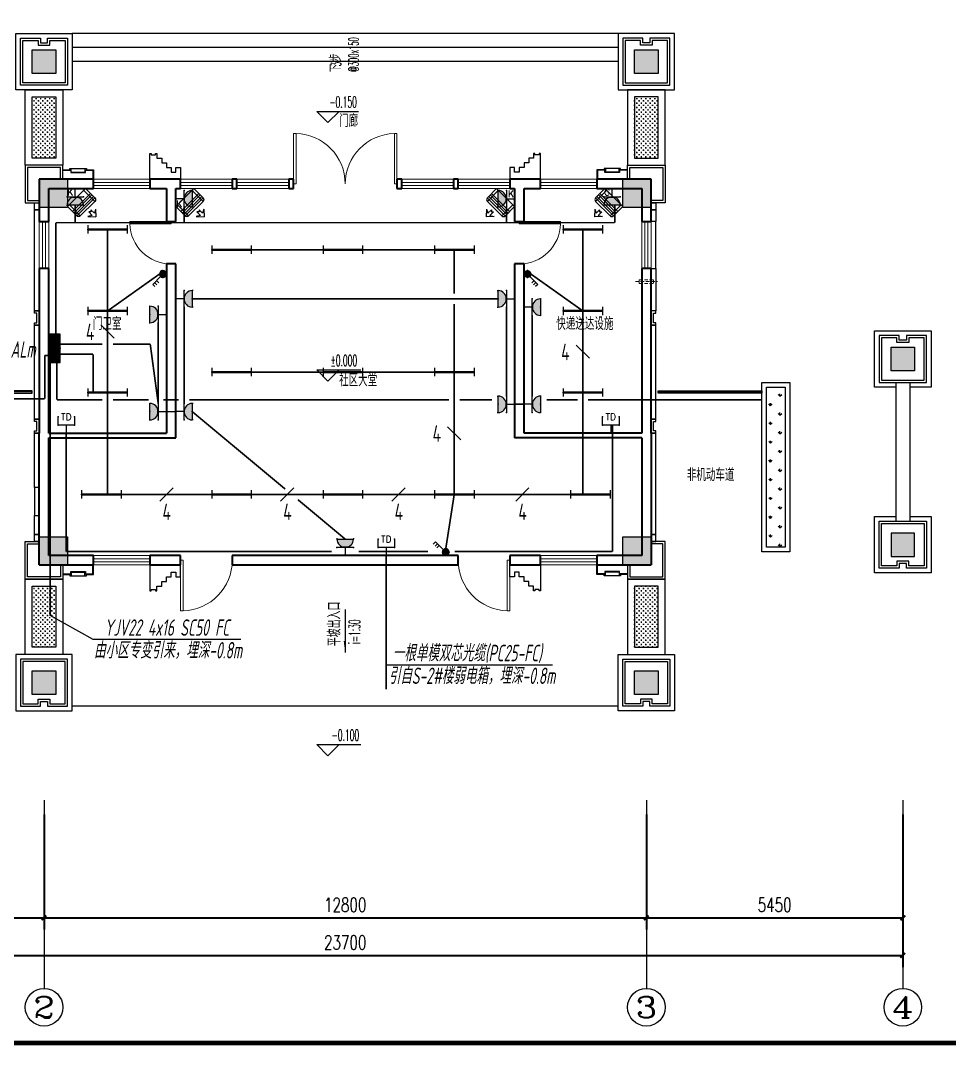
# Model space of a CAD drawing. Extents: x 621174 to 1725648, y -986053 to 860327.
# Drawn here: x 717454 to 737195, y -901103 to -879317 of the extents above; entities that cross this region are included whole.
import ezdxf
from ezdxf.enums import TextEntityAlignment as Align

# ---------------------------------------------------------------- set-up
doc = ezdxf.new("R2010")
doc.units = 0
doc.header["$LTSCALE"] = 1000
doc.header["$MEASUREMENT"] = 0
doc.linetypes.add('DASH', pattern=[0.35, 0.25, -0.1])
doc.linetypes.add('HIDDEN', pattern=[0.375, 0.25, -0.125])
doc.layers.get('Defpoints').update_dxf_attribs({"color": 8})
for name, color, linetype in [('!!DIM-动力', 7, 'Continuous'), ('0-看线', 8, 'Continuous'), ('A-AC', 8, 'Continuous'), ('A-EQPM-MECH', 8, 'Continuous'), ('AXIS', 8, 'Continuous'), ('AXIS_TEXT', 8, 'Continuous'), ('C-AXIS(轴号)', 8, 'Continuous'), ('C-AXIS-T(字)', 8, 'Continuous'), ('COLUMN', 8, 'Continuous'), ('DIM-照明', 3, 'Continuous'), ('DIM_ELEV', 8, 'Continuous'), ('DIM_SYMB', 8, 'Continuous'), ('EQUIP-插座', 3, 'Continuous'), ('EQUIP-照明', 3, 'Continuous'), ('EQUIP-箱柜', 3, 'Continuous'), ('EQUIP-通讯', 3, 'Continuous'), ('PUB-HATCH', 8, 'Continuous'), ('PUB_TEXT', 8, 'Continuous'), ('TEL_TEXT', 7, 'Continuous'), ('WIRE-应急', 1, 'DASH'), ('WIRE-照明', 2, 'Continuous'), ('一体板', 8, 'Continuous'), ('图框', 140, 'Continuous'), ('外包石材', 8, 'Continuous'), ('立面线', 8, 'Continuous'), ('立面线条', 8, 'Continuous'), ('花池', 8, 'Continuous'), ('金属', 8, 'Continuous')]:
    doc.layers.add(name, color=color, linetype=linetype)
for name, color, linetype, lineweight in [('PUB_HATCH', 8, 'Continuous', 9), ('WALL', 8, 'Continuous', 40), ('WINDOW', 8, 'Continuous', 15), ('平面-空调室内机', 8, 'Continuous', 9), ('平面-空调预留孔', 8, 'Continuous', 15)]:
    doc.layers.add(name, color=color, linetype=linetype, lineweight=lineweight)
doc.styles.add('_TCH_AXIS', font='COMPLEX', dxfattribs={"bigfont": 'GBCBIG'})
doc.styles.add('_TCH_DIM', font='SIMPLEX.shx', dxfattribs={"width": 0.7, "bigfont": 'GBCBIG.shx'})
doc.styles.add('_TCH_DIM_T3', font='SIMPLEX', dxfattribs={"width": 0.705882, "bigfont": 'GBCBIG'})
doc.styles.add('_TCH_LABEL', font='simhei.ttf')
doc.styles.add('_TEL_DIM', font='SIMPLEX', dxfattribs={"width": 0.8, "height": 3.5, "bigfont": 'HZTXT'})
doc.styles.add('COMPLEX', font='COMPLEX')
doc.styles.add('HZTXT', font='gbeitc.shx', dxfattribs={"width": 0.8, "height": 400, "bigfont": 'hztxt.shx'})
doc.styles.get("Standard").update_dxf_attribs({"font": 'gbenor.shx', "bigfont": 'gbcbig.shx'})
doc.dimstyles.new('_TCH_ARCH&&100', dxfattribs={"dimtxt": 297.5, "dimasz": 100, "dimexe": 250, "dimexo": 300, "dimgap": 126.25, "dimtad": 1, "dimdec": 0, "dimzin": 0, "dimdsep": 46, "dimtxsty": '_TCH_DIM_T3', "dimblk": 'ARCHTICK', "dimcen": 0.09, "dimclrt": 7, "dimazin": 2, "dimtfac": 1, "dimtdec": 0, "dimtix": 1, "dimtmove": 2, "dimatfit": 3, "dimfxl": 1, "dimtolj": 1, "dimtzin": 0, "dimarcsym": 0})
pattern_1 = [(360, (1523877.63, 1041852.47), (47.625, 47.625), [23.8125, -71.4375]), (90, (1523889.537, 1041840.56), (-47.625, 47.625), [23.8125, -71.4375])]
pattern_2 = [(360, (1523877.63, 1031452.79), (47.625, 47.625), [23.8125, -71.4375]), (90, (1523889.537, 1031440.885), (-47.625, 47.625), [23.8125, -71.4375])]

# ---------------------------------------------------------------- blocks, each defined once
blk = doc.blocks.new('QER5Y5WE3')
for p, q in [((-194, 188), (-1, 388)), ((72, 389), (-156, 153)), ((292, -73), (-90, 296)), ((321, -43), (-61, 326)), ((360, -17), (-29, 359)), ((389, 14), (0, 389)), ((72, 389), (387, 86)), ((236, 408), (404, 419)), ((326, 383), (236, 408)), ((326, 383), (253, 308)), ((297, 307), (253, 308)), ((299, 264), (297, 307)), ((372, 340), (299, 264)), ((399, 251), (372, 340)), ((399, 251), (404, 419)), ((194, -188), (-194, 188)), ((387, 86), (159, -151)), ((388, 13), (194, -188))]:
    blk.add_line(p, q)
for centre, start, end in [((36, 352), 46.0154, 136.0154), ((351, 49), 316.0154, 46.0154)]:
    blk.add_arc(centre, 51.3, start, end)
blk = doc.blocks.new('dongkong')
at = {"layer": '平面-空调预留孔', "linetype": 'HIDDEN', "ltscale": 0.3}
for p, q in [((-603796, 210900), (-603796, 210431)), ((-603836, 210821), (-603836, 210511)), ((-603836, 210821), (-603756, 210821)), ((-603756, 210821), (-603756, 210511))]:
    blk.add_line(p, q, dxfattribs=at)
blk.add_lwpolyline([(-603756, 210511), (-603836, 210511)], dxfattribs=at)
blk = doc.blocks.new('_FZH')
blk.add_lwpolyline([(-0.5, -0.5), (0.5, -0.5), (0.5, 0.5), (-0.5, 0.5)], close=True)
at = {"layer": 'PUB_HATCH'}
blk.add_solid([(-0.5, -0.5), (0.5, -0.5), (-0.5, 0.5), (0.5, 0.5)], dxfattribs=at)
blk = doc.blocks.new('12412341231')
at = {"layer": 'COLUMN'}
for p, xscale, yscale, zscale in [((250, 13450), -500, 500.0000000000001, 500), ((13050, 13450), -500, 500.0000000000001, 500), ((450, 10650), -600, 600, 600), ((450, 10650), -600, 600, 600), ((12850, 10650), -600, 600, 600), ((12850, 10649), -600, 600, 600), ((450, 3050), -600, 600, 600), ((450, 3050), -600, 600, 600), ((12850, 3050), -600, 600, 600), ((12850, 3050), -600, 600, 600), ((18500, 3180), 500, 500, 500), ((250, 250), -500, 500.0000000000001, 500), ((13050, 250), -500, 500.0000000000001, 500)]:
    blk.add_blockref('_FZH', p, dxfattribs=dict(at, xscale=xscale, yscale=yscale, zscale=zscale))
for p, xscale, yscale, zscale, rotation in [((-5200, 7130), 499.9999999999997, 499.9999999999997, 499.9999999999997, 179.9999999999997), ((18500, 7130), -500.0000000000009, 500.0000000000008, 500, 180), ((-5200, 3180), -500.0000000000002, 500.0000000000005, 500, 359.9999999999998)]:
    blk.add_blockref('_FZH', p, dxfattribs=dict(at, xscale=xscale, yscale=yscale, zscale=zscale, rotation=rotation))
blk = doc.blocks.new('_ArchTick')
at = {"color": 0, "linetype": 'ByBlock', "const_width": 0.4}
blk.add_lwpolyline([(-0.5, -0.5), (0.5, 0.5)], dxfattribs=at)
blk = doc.blocks.new('*D21')
at = {"layer": 'AXIS', "color": 0, "lineweight": -2, "transparency": 16777216}
for p, q in [((1661158, 1142729), (1661158, 1139479)), ((1684858, 1142729), (1684858, 1139479)), ((1661158, 1139729), (1684858, 1139729))]:
    blk.add_line(p, q, dxfattribs=at)
at = {"layer": 'Defpoints', "color": 0, "transparency": 16777216}
for p in [(1661158, 1143029), (1684858, 1143029), (1684858, 1139729)]:
    blk.add_point(p, dxfattribs=at)
at = {"layer": 'AXIS', "color": 0, "lineweight": -2, "transparency": 16777216, "xscale": 100, "yscale": 100, "zscale": 100, "rotation": 180}
blk.add_blockref('_ArchTick', (1661158, 1139729), dxfattribs=at)
at = {"layer": 'AXIS', "color": 0, "lineweight": -2, "transparency": 16777216, "xscale": 100, "yscale": 100, "zscale": 100}
blk.add_blockref('_ArchTick', (1684858, 1139729), dxfattribs=at)
at = {"layer": 'AXIS', "color": 7, "transparency": 16777216, "insert": (1673008, 1140004), "char_height": 297.5, "attachment_point": 5, "style": '_TCH_DIM_T3'}
blk.add_mtext('\\A1;23700', dxfattribs=at)
blk = doc.blocks.new('*D20')
at = {"layer": 'AXIS', "color": 0, "lineweight": -2, "transparency": 16777216}
for p, q in [((1679408, 1142729), (1679408, 1140279)), ((1684858, 1142729), (1684858, 1140279)), ((1679408, 1140529), (1684858, 1140529))]:
    blk.add_line(p, q, dxfattribs=at)
at = {"layer": 'Defpoints', "color": 0, "transparency": 16777216}
for p in [(1679408, 1143029), (1684858, 1143029), (1684858, 1140529)]:
    blk.add_point(p, dxfattribs=at)
at = {"layer": 'AXIS', "color": 0, "lineweight": -2, "transparency": 16777216, "xscale": 100, "yscale": 100, "zscale": 100, "rotation": 180}
blk.add_blockref('_ArchTick', (1679408, 1140529), dxfattribs=at)
at = {"layer": 'AXIS', "color": 0, "lineweight": -2, "transparency": 16777216, "xscale": 100, "yscale": 100, "zscale": 100}
blk.add_blockref('_ArchTick', (1684858, 1140529), dxfattribs=at)
at = {"layer": 'AXIS', "color": 7, "transparency": 16777216, "insert": (1682133, 1140804), "char_height": 297.5, "attachment_point": 5, "style": '_TCH_DIM_T3'}
blk.add_mtext('\\A1;5450', dxfattribs=at)
blk = doc.blocks.new('*D19')
at = {"layer": 'AXIS', "color": 0, "lineweight": -2, "transparency": 16777216}
for p, q in [((1666608, 1142729), (1666608, 1140279)), ((1679408, 1142729), (1679408, 1140279)), ((1666608, 1140529), (1679408, 1140529))]:
    blk.add_line(p, q, dxfattribs=at)
at = {"layer": 'Defpoints', "color": 0, "transparency": 16777216}
for p in [(1666608, 1143029), (1679408, 1143029), (1679408, 1140529)]:
    blk.add_point(p, dxfattribs=at)
at = {"layer": 'AXIS', "color": 0, "lineweight": -2, "transparency": 16777216, "xscale": 100, "yscale": 100, "zscale": 100, "rotation": 180}
blk.add_blockref('_ArchTick', (1666608, 1140529), dxfattribs=at)
at = {"layer": 'AXIS', "color": 0, "lineweight": -2, "transparency": 16777216, "xscale": 100, "yscale": 100, "zscale": 100}
blk.add_blockref('_ArchTick', (1679408, 1140529), dxfattribs=at)
at = {"layer": 'AXIS', "color": 7, "transparency": 16777216, "insert": (1673008, 1140804), "char_height": 297.5, "attachment_point": 5, "style": '_TCH_DIM_T3'}
blk.add_mtext('\\A1;12800', dxfattribs=at)
blk = doc.blocks.new('*D18')
at = {"layer": 'AXIS', "color": 0, "lineweight": -2, "transparency": 16777216}
for p, q in [((1661158, 1142729), (1661158, 1140279)), ((1666608, 1142729), (1666608, 1140279)), ((1661158, 1140529), (1666608, 1140529))]:
    blk.add_line(p, q, dxfattribs=at)
at = {"layer": 'Defpoints', "color": 0, "transparency": 16777216}
for p in [(1661158, 1143029), (1666608, 1143029), (1666608, 1140529)]:
    blk.add_point(p, dxfattribs=at)
at = {"layer": 'AXIS', "color": 0, "lineweight": -2, "transparency": 16777216, "xscale": 100, "yscale": 100, "zscale": 100, "rotation": 180}
blk.add_blockref('_ArchTick', (1661158, 1140529), dxfattribs=at)
at = {"layer": 'AXIS', "color": 0, "lineweight": -2, "transparency": 16777216, "xscale": 100, "yscale": 100, "zscale": 100}
blk.add_blockref('_ArchTick', (1666608, 1140529), dxfattribs=at)
at = {"layer": 'AXIS', "color": 7, "transparency": 16777216, "insert": (1663883, 1140804), "char_height": 297.5, "attachment_point": 5, "style": '_TCH_DIM_T3'}
blk.add_mtext('\\A1;5450', dxfattribs=at)
blk = doc.blocks.new('$WINLIB2D$00000001')
at = {"color": 0}
for points in [[(-0.5, 0.5), (-0.5, -0.5)], [(-0.5, 0.5), (0.5, 0.5)], [(0.5, -0.5), (0.5, 0.5)], [(0.5, 0.167), (-0.5, 0.167)], [(0.5, -0.167), (-0.5, -0.167)], [(-0.5, -0.5), (0.5, -0.5)]]:
    blk.add_lwpolyline(points, dxfattribs=at)
blk = doc.blocks.new('$DorLib2D$00000001')
for p, q in [((0.45, 0.975), (0.5, 0.975)), ((0.45, 0), (0.45, 0.975)), ((0.5, 0), (0.5, 0.975)), ((0.5, 0), (0.45, 0))]:
    blk.add_line(p, q)
at = {"lineweight": 13}
blk.add_arc((0.475, 0), 0.975, 91.4693, 180, dxfattribs=at)
blk = doc.blocks.new('$DorLib2D$00000002')
for p, q in [((-0.5, 0), (-0.5, 0.4875)), ((-0.475, 0.4875), (-0.5, 0.4875)), ((-0.475, 0), (-0.475, 0.4875)), ((0.475, 0), (0.475, 0.4875)), ((0.475, 0.4875), (0.5, 0.4875)), ((0.5, 0), (0.5, 0.4875)), ((-0.5, 0), (-0.475, 0)), ((0.5, 0), (0.475, 0))]:
    blk.add_line(p, q)
at = {"lineweight": 13}
for centre, start, end in [((-0.4875, 0), 0, 88.53072), ((0.4875, 0), 91.46928, 180)]:
    blk.add_arc(centre, 0.4875, start, end, dxfattribs=at)
blk = doc.blocks.new('_AXISO')
blk.add_circle((0, 0), 0.5)
at = {"layer": 'AXIS_TEXT', "style": 'COMPLEX', "width": 1.041667}
blk.add_attdef('A', text='', height=0.56, dxfattribs=at).set_placement((-0.25, -0.28), (0.25, -0.28), align=Align.FIT)
blk = doc.blocks.new('*X48')
at = {"color": 0}
for p, q in [((-250, 33), (-83, 200)), ((-250, 68), (-118, 200)), ((-250, 104), (-154, 200)), ((-250, 139), (-189, 200)), ((-250, 174), (-224, 200)), ((-247, 0), (-47, 200)), ((-212, 0), (-12, 200)), ((-177, 0), (23, 200)), ((-141, 0), (59, 200)), ((-106, 0), (94, 200)), ((-71, 0), (129, 200)), ((-35, 0), (165, 200)), ((0, 0), (200, 200)), ((35, 0), (235, 200)), ((71, 0), (250, 179)), ((106, 0), (250, 144)), ((141, 0), (250, 109)), ((177, 0), (250, 73)), ((212, 0), (250, 38)), ((247, 0), (250, 3))]:
    blk.add_line(p, q, dxfattribs=at)
blk = doc.blocks.new('$equip$00001421')
for p, q in [((0.75, 0.6), (-0.75, 0.6)), ((-0.75, 0.6), (-0.75, 0)), ((0.75, 0), (0.75, 0.6)), ((-0.75, 0), (0.75, 0))]:
    blk.add_line(p, q)
at = {"const_width": 0.6}
blk.add_lwpolyline([(-0.75, 0.3), (0.75, 0.3)], dxfattribs=at)
for p in [(0, 0.6), (-0.75, 0.3), (0, 0), (0.75, 0.3)]:
    blk.add_point(p)
at = {"xscale": 0.00300000000061118, "yscale": 0.00300000000061118, "zscale": 0.00300000000061118}
blk.add_blockref('*X48', (0, 0), dxfattribs=at)
at = {"style": '_TCH_LABEL', "flags": 9}
blk.add_attdef('A', (0, 0), '', height=0.00002, dxfattribs=at)
blk = doc.blocks.new('$equip$00001159')
for p, q in [((-1.2, 0.25), (-1.2, -0.25)), ((-1.2, 0), (1.2, 0)), ((1.2, 0.25), (1.2, -0.25))]:
    blk.add_line(p, q)
at = {"const_width": 0.14}
blk.add_lwpolyline([(-1.2, 0), (1.2, 0)], dxfattribs=at)
at = {"layer": 'EQUIP-照明'}
for p in [(-1.2, 0), (0, 0), (1.2, 0)]:
    blk.add_point(p, dxfattribs=at)
at = {"layer": 'EQUIP-照明', "flags": 9}
blk.add_attdef('A', (0, 0), '', height=0.00002, dxfattribs=at)
blk = doc.blocks.new('$equip$00001964')
for p, q in [((0.147, 0.356), (0.625, 0.833)), ((0.512, 0.72), (0.653, 0.579)), ((0.625, 0.833), (0.766, 0.692)), ((0.399, 0.607), (0.54, 0.466))]:
    blk.add_line(p, q)
blk.add_circle((0, 0.208), 0.208)
for p in [(-0.208, 0.208), (0, 0.417), (0, 0), (0.208, 0.208)]:
    blk.add_point(p)
for points in [[(-0.18, 0.313), (0.18, 0.313), (-0.208, 0.208), (0.208, 0.208)], [(-0.18, 0.104), (0.18, 0.104), (-0.208, 0.208), (0.208, 0.208)], [(-0.104, 0.389), (0.104, 0.389), (-0.18, 0.313), (0.18, 0.313)], [(-0.104, 0.028), (0.104, 0.028), (-0.18, 0.104), (0.18, 0.104)], [(0, 0.417), (0, 0.417), (-0.104, 0.389), (0.104, 0.389)], [(0, 0), (0, 0), (-0.104, 0.028), (0.104, 0.028)]]:
    blk.add_solid(points)
at = {"layer": 'TEL_TEXT', "style": '_TEL_DIM', "flags": 1}
blk.add_attdef('A', text='', height=0.00002, dxfattribs=at).set_placement((0, 0), align=Align.MIDDLE_CENTER)
blk = doc.blocks.new('$equip$00001764')
for p, q in [((-0.5, 1.05), (-0.5, 1)), ((-0.5, 1), (0.5, 1)), ((0.5, 1.05), (0.5, 1)), ((0.5, 0.5), (-0.5, 0.5)), ((0, 0.5), (0, 0))]:
    blk.add_line(p, q)
blk.add_arc((0, 1), 0.5, 180, 0)
for p in [(-0.5, 0.5), (0, 0), (0.5, 0.5)]:
    blk.add_point(p)
for points in [[(0.433, 0.75), (-0.433, 0.75), (0.5, 1), (-0.5, 1)], [(0.25, 0.567), (-0.25, 0.567), (0.433, 0.75), (-0.433, 0.75)], [(0, 0.5), (0, 0.5), (0.25, 0.567), (-0.25, 0.567)]]:
    blk.add_solid(points)
at = {"color": 7, "style": '_TEL_DIM'}
blk.add_attdef('$TEXT$', text='', height=0.4, dxfattribs=at).set_placement((0.303, 0.211), align=Align.MIDDLE_CENTER)
at = {"color": 7, "style": '_TEL_DIM', "flags": 1}
blk.add_attdef('A', text='', height=0.00002, dxfattribs=at).set_placement((0, 0), align=Align.MIDDLE_CENTER)
blk = doc.blocks.new('$equip$00001237')
for p, q in [((-0.5, 1.05), (-0.5, 1)), ((-0.5, 1), (0.5, 1)), ((0.5, 1.05), (0.5, 1)), ((0.5, 0.5), (-0.5, 0.5)), ((0, 0.5), (0, 0))]:
    blk.add_line(p, q)
blk.add_arc((0, 1), 0.5, 180, 0)
for p in [(0, 1), (-0.5, 0.5), (0, 0), (0.5, 0.5)]:
    blk.add_point(p)
for points in [[(0.433, 0.75), (-0.433, 0.75), (0.5, 1), (-0.5, 1)], [(0.25, 0.567), (-0.25, 0.567), (0.433, 0.75), (-0.433, 0.75)], [(0, 0.5), (0, 0.5), (0.25, 0.567), (-0.25, 0.567)]]:
    blk.add_solid(points)
at = {"flags": 9}
blk.add_attdef('A', (0, 0), '', height=0.00002, dxfattribs=at)
blk = doc.blocks.new('$equip$00002670')
for p, q in [((-0.5, 0.499), (-0.5, 0.999)), ((0.5, 0.999), (0.5, 0.499)), ((0.5, 0.499), (-0.5, 0.499)), ((0, 0.5), (0, 0))]:
    blk.add_line(p, q)
for p in [(-0.5, 0.999), (0.5, 0.999), (-0.5, 0.499), (0, 0), (0.5, 0.499)]:
    blk.add_point(p)
at = {"color": 7, "style": '_TEL_DIM'}
blk.add_attdef('$TEXT$', text='', height=0.4, dxfattribs=at).set_placement((0, 0.999), align=Align.MIDDLE_CENTER)
at = {"color": 7, "style": '_TEL_DIM', "flags": 1}
blk.add_attdef('A', text='', height=0.000025, dxfattribs=at).set_placement((0, 0), align=Align.MIDDLE_CENTER)
blk = doc.blocks.new('$TelecSys$00000095')
blk.add_line((0.4, 0.4), (-0.4, -0.4))
at = {"width": 0.8}
blk.add_attdef('N', text='', height=1, dxfattribs=at).set_placement((-0.017, 1.056), align=Align.MIDDLE)
blk = doc.blocks.new('SDFGSDFHJJ')
at = {"layer": 'DIM_SYMB'}
blk.add_hatch(color=8, dxfattribs=at).paths.add_polyline_path([(1673008, 1146171.3), (1673008, 1146411.3), (1672976, 1146411.3)])
at = {"layer": '花池'}
h = blk.add_hatch(dxfattribs=at)
h.set_pattern_fill('CROSS', color=8, scale=30)
h.set_pattern_definition(pattern_2)
h.paths.add_polyline_path([(1666358, 1157978.6), (1666858, 1157978.6), (1666858, 1156678.6), (1666358, 1156678.6)])
h = blk.add_hatch(dxfattribs=at)
h.set_pattern_fill('CROSS', color=8, scale=30)
h.set_pattern_definition(pattern_2)
h.paths.add_polyline_path([(1679658, 1157978.6), (1679158, 1157978.6), (1679158, 1156678.6), (1679658, 1156678.6)])
h = blk.add_hatch(dxfattribs=at)
h.set_pattern_fill('CROSS', color=8, scale=30)
h.set_pattern_definition(pattern_1)
h.paths.add_polyline_path([(1666358, 1147578.9), (1666858, 1147578.9), (1666858, 1146278.9), (1666358, 1146278.9)])
h = blk.add_hatch(dxfattribs=at)
h.set_pattern_fill('CROSS', color=8, scale=30)
h.set_pattern_definition(pattern_1)
h.paths.add_polyline_path([(1679658, 1147578.9), (1679158, 1147578.9), (1679158, 1146278.9), (1679658, 1146278.9)])
at = {"layer": '金属'}
h = blk.add_hatch(dxfattribs=at)
h.set_pattern_fill('GRASS', color=8, scale=100)
h.set_pattern_definition([(90.000001, (195579.98, 2137613.55), (-199.559095, 199.559095), [52.91613, -346.20203]), (45, (195579.98, 2137613.55), (-199.55923, 199.55923), [52.91613, -229.30323]), (135, (195579.98, 2137613.55), (-199.55923, -199.55923), [52.91613, -229.30323])])
h.paths.add_polyline_path([(1682358, 1151808.7), (1682358, 1148408.9), (1681958, 1148408.9), (1681958, 1151808.7)])
at = {"layer": '0-看线', "color": 8}
for points in [[(1684708, 1151908.4), (1684708, 1148958.8)], [(1685008, 1151908.4), (1685008, 1148958.8)]]:
    blk.add_lwpolyline(points, dxfattribs=at)
at = {"layer": 'A-EQPM-MECH', "color": 8}
for p, q in [((1678808, 1159328.6), (1667208, 1159328.6)), ((1678808, 1159028.6), (1667208, 1159028.6)), ((1678808, 1158728.6), (1667208, 1158728.6)), ((1678808, 1145029.2), (1667208, 1145029.2))]:
    blk.add_line(p, q, dxfattribs=at)
at = {"layer": 'C-AXIS(轴号)', "color": 8}
for p, q in [((1666608, 1143028.8), (1666608, 1139028.8)), ((1679408, 1143028.8), (1679408, 1139028.8)), ((1684858, 1143028.8), (1684858, 1139028.8))]:
    blk.add_line(p, q, dxfattribs=at)
at = {"layer": 'DIM_ELEV', "color": 8}
for p, q in [((1672642.1, 1157430.9), (1672402.1, 1157670.9)), ((1672402.1, 1157670.9), (1673289.9, 1157670.9)), ((1672642.1, 1157430.9), (1672882.1, 1157670.9)), ((1672642.1, 1151936), (1672402.1, 1152176)), ((1672402.1, 1152176), (1673337.4, 1152176)), ((1672642.1, 1151936), (1672882.1, 1152176)), ((1672642.1, 1143973.7), (1672402.1, 1144213.7)), ((1672402.1, 1144213.7), (1673337.4, 1144213.7)), ((1672642.1, 1143973.7), (1672882.1, 1144213.7))]:
    blk.add_line(p, q, dxfattribs=at)
at = {"layer": 'DIM_SYMB', "color": 8}
blk.add_lwpolyline([(1673008, 1158508.3, 0, 0, 0), (1673008, 1159028.6, 80, 0, 0), (1673008, 1159328.6, 0, 0, 0)], format="xyseb", dxfattribs=at)
blk.add_lwpolyline([(1673008, 1147079.5), (1673008, 1146171.3)], dxfattribs=at)
at = {"layer": 'PUB-HATCH', "color": 8}
for points in [[(1679608, 1154328.2), (1679608, 1155329.3)], [(1666408, 1149678.8), (1666408, 1149078.8)]]:
    blk.add_lwpolyline(points, dxfattribs=at)
at = {"layer": 'WALL', "color": 8}
for p, q in [((1667658, 1156228.4), (1666508, 1156228.4)), ((1666508, 1156228.4), (1666508, 1155328.2)), ((1667658, 1156028.4), (1667658, 1156228.4)), ((1669308, 1156228.4), (1668858, 1156228.4)), ((1668858, 1156228.4), (1668858, 1156028.4)), ((1669508, 1156228.4), (1669308, 1156228.4)), ((1669508, 1156028.4), (1669508, 1156228.4)), ((1670708, 1156228.4), (1670608, 1156228.4)), ((1670608, 1156228.4), (1670608, 1156028.4)), ((1670708, 1156028.4), (1670708, 1156228.4)), ((1671908, 1156228.4), (1671808, 1156228.4)), ((1671808, 1156228.4), (1671808, 1156028.4)), ((1671908, 1156028.4), (1671908, 1156228.4)), ((1674208, 1156228.4), (1674108, 1156228.4)), ((1674108, 1156228.4), (1674108, 1156028.4)), ((1674208, 1156028.4), (1674208, 1156228.4)), ((1675408, 1156228.4), (1675308, 1156228.4)), ((1675308, 1156228.4), (1675308, 1156028.4)), ((1675408, 1156028.4), (1675408, 1156228.4)), ((1676708, 1156228.4), (1676508, 1156228.4)), ((1676508, 1156228.4), (1676508, 1156028.4)), ((1677158, 1156228.4), (1676708, 1156228.4)), ((1677158, 1156028.4), (1677158, 1156228.4)), ((1679508, 1156228.4), (1678358, 1156228.4)), ((1678358, 1156228.4), (1678358, 1156028.4)), ((1679508, 1155328.2), (1679508, 1156228.4)), ((1666708, 1156028.4), (1667658, 1156028.4)), ((1666708, 1155328.2), (1666708, 1156028.4)), ((1668858, 1156028.4), (1669208, 1156028.4)), ((1669208, 1156028.4), (1669208, 1155328.4)), ((1669408, 1156028.4), (1669508, 1156028.4)), ((1669408, 1155328.4), (1669408, 1156028.4)), ((1670608, 1156028.4), (1670708, 1156028.4)), ((1671808, 1156028.4), (1671908, 1156028.4)), ((1674108, 1156028.4), (1674208, 1156028.4)), ((1675308, 1156028.4), (1675408, 1156028.4)), ((1676508, 1156028.4), (1676608, 1156028.4)), ((1676608, 1156028.4), (1676608, 1155328.4)), ((1676808, 1155328.4), (1676808, 1156028.4)), ((1676808, 1156028.4), (1677158, 1156028.4)), ((1678358, 1156028.4), (1679308, 1156028.4)), ((1679308, 1156028.4), (1679308, 1155328.2)), ((1666508, 1155328.2), (1666708, 1155328.2)), ((1669208, 1155328.4), (1669408, 1155328.4)), ((1676608, 1155328.4), (1676808, 1155328.4)), ((1679308, 1155328.2), (1679508, 1155328.2)), ((1666708, 1154328.2), (1666508, 1154328.2)), ((1666508, 1154328.2), (1666508, 1150828.8)), ((1666708, 1150828.8), (1666708, 1154328.2)), ((1669408, 1154428.4), (1669208, 1154428.4)), ((1669208, 1154428.4), (1669208, 1150828.8)), ((1669408, 1150728.8), (1669408, 1154428.4)), ((1676808, 1154428.4), (1676608, 1154428.4)), ((1676608, 1154428.4), (1676608, 1150728.8)), ((1676808, 1150828.8), (1676808, 1154428.4)), ((1679508, 1154328.2), (1679308, 1154328.2)), ((1679308, 1154328.2), (1679308, 1150828.8)), ((1679508, 1150828.8), (1679508, 1154328.2)), ((1666508, 1148028.8), (1666508, 1150828.8)), ((1666708, 1150828.8), (1669208, 1150828.8)), ((1679308, 1150828.8), (1676808, 1150828.8)), ((1679508, 1150828.8), (1679508, 1148028.8)), ((1666708, 1150728.8), (1669408, 1150728.8)), ((1666708, 1148228.8), (1666708, 1150728.8)), ((1679308, 1150728.8), (1676608, 1150728.8)), ((1679308, 1150728.8), (1679308, 1148228.8)), ((1667658, 1148228.8), (1666708, 1148228.8)), ((1667658, 1148028.8), (1667658, 1148228.8)), ((1669508, 1148228.8), (1668858, 1148228.8)), ((1668858, 1148228.8), (1668858, 1148028.8)), ((1669508, 1148028.8), (1669508, 1148228.8)), ((1675408, 1148228.8), (1670608, 1148228.8)), ((1670608, 1148228.8), (1670608, 1148028.8)), ((1675408, 1148028.8), (1675408, 1148228.8)), ((1677158, 1148228.8), (1676508, 1148228.8)), ((1676508, 1148228.8), (1676508, 1148028.8)), ((1677158, 1148028.8), (1677158, 1148228.8)), ((1679308, 1148228.8), (1678358, 1148228.8)), ((1678358, 1148228.8), (1678358, 1148028.8)), ((1666508, 1148028.8), (1667658, 1148028.8)), ((1668858, 1148028.8), (1669508, 1148028.8)), ((1670608, 1148028.8), (1675408, 1148028.8)), ((1676508, 1148028.8), (1677158, 1148028.8)), ((1678358, 1148028.8), (1679508, 1148028.8))]:
    blk.add_line(p, q, dxfattribs=at)
at = {"layer": '一体板', "color": 8}
for points in [[(1666508, 1153428.7), (1666408, 1153428.7), (1666408, 1155578.7), (1666508, 1155578.7)], [(1679508, 1155578.7), (1679608, 1155578.7), (1679608, 1155329.3), (1679508, 1155329.3)], [(1679508, 1154328.2), (1679608, 1154328.2), (1679608, 1153428.7), (1679508, 1153428.7)], [(1666508, 1151128.9), (1666408, 1151128.9), (1666408, 1153128.7), (1666508, 1153128.7)], [(1679508, 1151128.9), (1679608, 1151128.9), (1679608, 1153128.7), (1679508, 1153128.7)], [(1666508, 1149678.8), (1666408, 1149678.8), (1666408, 1150828.9), (1666508, 1150828.9)], [(1679508, 1148678.9), (1679608, 1148678.9), (1679608, 1150828.9), (1679508, 1150828.9)], [(1666508, 1148678.9), (1666408, 1148678.9), (1666408, 1149078.8), (1666508, 1149078.8)]]:
    blk.add_lwpolyline(points, dxfattribs=at)
at = {"layer": '外包石材', "color": 8}
for points in [[(1666108, 1158228.7), (1666108, 1159228.7), (1666533, 1159228.7), (1666533, 1159128.7), (1666683, 1159128.7), (1666683, 1159228.7), (1667108, 1159228.7), (1667108, 1158228.7)], [(1666158, 1158278.7), (1666158, 1159178.7), (1666483, 1159178.7), (1666483, 1159078.7), (1666733, 1159078.7), (1666733, 1159178.7), (1667058, 1159178.7), (1667058, 1158278.7)], [(1679908, 1158228.7), (1679908, 1159228.7), (1679483, 1159228.7), (1679483, 1159128.7), (1679333, 1159128.7), (1679333, 1159228.7), (1678908, 1159228.7), (1678908, 1158228.7)], [(1679858, 1158278.7), (1679858, 1159178.7), (1679533, 1159178.7), (1679533, 1159078.7), (1679283, 1159078.7), (1679283, 1159178.7), (1678958, 1159178.7), (1678958, 1158278.7)], [(1685358, 1151908.4), (1685358, 1152908.4), (1684933, 1152908.4), (1684933, 1152808.4), (1684783, 1152808.4), (1684783, 1152908.4), (1684358, 1152908.4), (1684358, 1151908.4)], [(1685308, 1151958.4), (1685308, 1152858.4), (1684983, 1152858.4), (1684983, 1152758.4), (1684733, 1152758.4), (1684733, 1152858.4), (1684408, 1152858.4), (1684408, 1151958.4)], [(1685358, 1148958.8), (1685358, 1147958.8), (1684933, 1147958.8), (1684933, 1148058.8), (1684783, 1148058.8), (1684783, 1147958.8), (1684358, 1147958.8), (1684358, 1148958.8)], [(1685308, 1148908.8), (1685308, 1148008.8), (1684983, 1148008.8), (1684983, 1148108.8), (1684733, 1148108.8), (1684733, 1148008.8), (1684408, 1148008.8), (1684408, 1148908.8)], [(1666108, 1146028.9), (1666108, 1145028.9), (1666533, 1145028.9), (1666533, 1145128.9), (1666683, 1145128.9), (1666683, 1145028.9), (1667108, 1145028.9), (1667108, 1146028.9)], [(1666158, 1145978.9), (1666158, 1145078.9), (1666483, 1145078.9), (1666483, 1145178.9), (1666733, 1145178.9), (1666733, 1145078.9), (1667058, 1145078.9), (1667058, 1145978.9)], [(1679908, 1146028.9), (1679908, 1145028.9), (1679483, 1145028.9), (1679483, 1145128.9), (1679333, 1145128.9), (1679333, 1145028.9), (1678908, 1145028.9), (1678908, 1146028.9)], [(1679858, 1145978.9), (1679858, 1145078.9), (1679533, 1145078.9), (1679533, 1145178.9), (1679283, 1145178.9), (1679283, 1145078.9), (1678958, 1145078.9), (1678958, 1145978.9)]]:
    blk.add_lwpolyline(points, close=True, dxfattribs=at)
for points in [[(1667008, 1156228.7), (1667008, 1156528.7), (1666208, 1156528.7), (1666208, 1155728.7), (1666508, 1155728.7)], [(1666958, 1156228.7), (1666958, 1156478.7), (1666258, 1156478.7), (1666258, 1155778.7), (1666508, 1155778.7)], [(1679008, 1156228.7), (1679008, 1156528.7), (1679808, 1156528.7), (1679808, 1155728.7), (1679508, 1155728.7)], [(1679058, 1156228.7), (1679058, 1156478.7), (1679758, 1156478.7), (1679758, 1155778.7), (1679508, 1155778.7)], [(1667008, 1148028.9), (1667008, 1147728.9), (1666208, 1147728.9), (1666208, 1148528.9), (1666508, 1148528.9)], [(1666958, 1148028.9), (1666958, 1147778.9), (1666258, 1147778.9), (1666258, 1148478.9), (1666508, 1148478.9)], [(1679008, 1148028.9), (1679008, 1147728.9), (1679808, 1147728.9), (1679808, 1148528.9), (1679508, 1148528.9)], [(1679058, 1148028.9), (1679058, 1147778.9), (1679758, 1147778.9), (1679758, 1148478.9), (1679508, 1148478.9)]]:
    blk.add_lwpolyline(points, dxfattribs=at)
at = {"layer": '立面线', "color": 8}
for points in [[(1667208, 1158128.6), (1666008, 1158128.6), (1666008, 1159328.6), (1667208, 1159328.6)], [(1680008, 1159328.6), (1678808, 1159328.6), (1678808, 1158128.6), (1680008, 1158128.6)], [(1667208, 1146128.9), (1666008, 1146128.9), (1666008, 1144928.9), (1667208, 1144928.9)], [(1680008, 1144928.9), (1678808, 1144928.9), (1678808, 1146128.9), (1680008, 1146128.9)]]:
    blk.add_lwpolyline(points, close=True, dxfattribs=at)
for points in [[(1684708, 1151808.4), (1684258, 1151808.4), (1684258, 1153008.4), (1685458, 1153008.4), (1685458, 1151808.4), (1685008, 1151808.4)], [(1685008, 1149058.8), (1685458, 1149058.8), (1685458, 1147858.8), (1684258, 1147858.8), (1684258, 1149058.8), (1684708, 1149058.8)]]:
    blk.add_lwpolyline(points, dxfattribs=at)
at = {"layer": '立面线条', "color": 8}
for points in [[(1666408, 1155728.7), (1666508, 1155728.7), (1666508, 1155578.7), (1666408, 1155578.7)], [(1679508, 1155728.7), (1679608, 1155728.7), (1679608, 1155578.7), (1679508, 1155578.7)], [(1666508, 1153128.7), (1666408, 1153128.7), (1666408, 1153178.7), (1666458, 1153178.7), (1666458, 1153378.7), (1666408, 1153378.7), (1666408, 1153428.7), (1666508, 1153428.7)], [(1679508, 1153128.7), (1679608, 1153128.7), (1679608, 1153178.7), (1679558, 1153178.7), (1679558, 1153378.7), (1679608, 1153378.7), (1679608, 1153428.7), (1679508, 1153428.7)], [(1666508, 1150828.9), (1666408, 1150828.9), (1666408, 1150878.9), (1666458, 1150878.9), (1666458, 1151078.9), (1666408, 1151078.9), (1666408, 1151128.9), (1666508, 1151128.9)], [(1679508, 1150828.9), (1679608, 1150828.9), (1679608, 1150878.9), (1679558, 1150878.9), (1679558, 1151078.9), (1679608, 1151078.9), (1679608, 1151128.9), (1679508, 1151128.9)], [(1666408, 1148678.9), (1666508, 1148678.9), (1666508, 1148528.9), (1666408, 1148528.9)], [(1679608, 1148678.9), (1679508, 1148678.9), (1679508, 1148528.9), (1679608, 1148528.9)]]:
    blk.add_lwpolyline(points, close=True, dxfattribs=at)
at = {"layer": '花池', "color": 8}
for points in [[(1666208, 1158128.6), (1667008, 1158128.6), (1667008, 1156528.6), (1666208, 1156528.6)], [(1666358, 1157978.6), (1666858, 1157978.6), (1666858, 1156678.6), (1666358, 1156678.6)], [(1679808, 1158128.6), (1679008, 1158128.6), (1679008, 1156528.6), (1679808, 1156528.6)], [(1679658, 1157978.6), (1679158, 1157978.6), (1679158, 1156678.6), (1679658, 1156678.6)], [(1666208, 1147728.9), (1667008, 1147728.9), (1667008, 1146128.9), (1666208, 1146128.9)], [(1679808, 1147728.9), (1679008, 1147728.9), (1679008, 1146128.9), (1679808, 1146128.9)], [(1666358, 1147578.9), (1666858, 1147578.9), (1666858, 1146278.9), (1666358, 1146278.9)], [(1679658, 1147578.9), (1679158, 1147578.9), (1679158, 1146278.9), (1679658, 1146278.9)]]:
    blk.add_lwpolyline(points, close=True, dxfattribs=at)
at = {"layer": '金属', "color": 8}
for p, q in [((1667158, 1156428.7), (1667158, 1156458.7)), ((1667158, 1156458.7), (1667508, 1156458.7)), ((1667188, 1156378.7), (1667188, 1156458.7)), ((1667478, 1156458.7), (1667478, 1156378.7)), ((1667508, 1156458.7), (1667508, 1156428.7)), ((1678858, 1156458.7), (1678508, 1156458.7)), ((1678508, 1156458.7), (1678508, 1156428.7)), ((1678538, 1156458.7), (1678538, 1156378.7)), ((1678828, 1156378.7), (1678828, 1156458.7)), ((1678858, 1156428.7), (1678858, 1156458.7)), ((1667188, 1156378.7), (1667478, 1156378.7)), ((1667508, 1156428.7), (1667658, 1156428.7)), ((1667658, 1156428.7), (1667658, 1156228.7)), ((1678508, 1156428.7), (1678358, 1156428.7)), ((1678358, 1156428.7), (1678358, 1156228.7)), ((1678828, 1156378.7), (1678538, 1156378.7)), ((1667658, 1147828.9), (1667658, 1148028.9)), ((1678358, 1147828.9), (1678358, 1148028.9)), ((1667158, 1147828.9), (1667158, 1147798.9)), ((1667158, 1147798.9), (1667508, 1147798.9)), ((1667188, 1147878.9), (1667188, 1147798.9)), ((1667188, 1147878.9), (1667478, 1147878.9)), ((1667478, 1147798.9), (1667478, 1147878.9)), ((1667508, 1147798.9), (1667508, 1147828.9)), ((1667508, 1147828.9), (1667658, 1147828.9)), ((1678508, 1147828.9), (1678358, 1147828.9)), ((1678508, 1147798.9), (1678508, 1147828.9)), ((1678858, 1147798.9), (1678508, 1147798.9)), ((1678828, 1147878.9), (1678538, 1147878.9)), ((1678538, 1147798.9), (1678538, 1147878.9)), ((1678828, 1147878.9), (1678828, 1147798.9)), ((1678858, 1147828.9), (1678858, 1147798.9))]:
    blk.add_line(p, q, dxfattribs=at)
for points in [[(1668858, 1156228.7), (1668858, 1156778.7), (1668888, 1156778.7), (1668888, 1156748.7), (1668978, 1156748.7), (1668978, 1156778.7), (1669008, 1156778.7), (1669008, 1156678.7), (1669108, 1156678.7), (1669108, 1156578.7), (1669208, 1156578.7), (1669208, 1156478.7), (1669308, 1156478.7), (1669308, 1156378.7), (1669408, 1156378.7), (1669408, 1156478.7), (1669508, 1156478.7), (1669508, 1156228.7)], [(1677158, 1156228.7), (1677158, 1156778.7), (1677128, 1156778.7), (1677128, 1156748.7), (1677038, 1156748.7), (1677038, 1156778.7), (1677008, 1156778.7), (1677008, 1156678.7), (1676908, 1156678.7), (1676908, 1156578.7), (1676808, 1156578.7), (1676808, 1156478.7), (1676708, 1156478.7), (1676708, 1156378.7), (1676608, 1156378.7), (1676608, 1156478.7), (1676508, 1156478.7), (1676508, 1156228.7)], [(1667008, 1156428.7), (1667158, 1156428.7)], [(1667008, 1156418.7), (1667178, 1156418.7), (1667178, 1156368.7), (1667488, 1156368.7), (1667488, 1156418.7), (1667648, 1156418.7), (1667648, 1156228.7)], [(1679008, 1156418.7), (1678838, 1156418.7), (1678838, 1156368.7), (1678528, 1156368.7), (1678528, 1156418.7), (1678368, 1156418.7), (1678368, 1156228.7)], [(1679008, 1156428.7), (1678858, 1156428.7)], [(1667008, 1147838.9), (1667178, 1147838.9), (1667178, 1147888.9), (1667488, 1147888.9), (1667488, 1147838.9), (1667648, 1147838.9), (1667648, 1148028.9)], [(1668858, 1148028.8), (1668858, 1147478.8), (1668888, 1147478.8), (1668888, 1147508.8), (1668978, 1147508.8), (1668978, 1147478.8), (1669008, 1147478.8), (1669008, 1147578.8), (1669108, 1147578.8), (1669108, 1147678.8), (1669208, 1147678.8), (1669208, 1147778.8), (1669308, 1147778.8), (1669308, 1147878.8), (1669408, 1147878.8), (1669408, 1147778.8), (1669508, 1147778.8), (1669508, 1148028.8)], [(1677158, 1148028.8), (1677158, 1147478.8), (1677128, 1147478.8), (1677128, 1147508.8), (1677038, 1147508.8), (1677038, 1147478.8), (1677008, 1147478.8), (1677008, 1147578.8), (1676908, 1147578.8), (1676908, 1147678.8), (1676808, 1147678.8), (1676808, 1147778.8), (1676708, 1147778.8), (1676708, 1147878.8), (1676608, 1147878.8), (1676608, 1147778.8), (1676508, 1147778.8), (1676508, 1148028.8)], [(1679008, 1147838.9), (1678838, 1147838.9), (1678838, 1147888.9), (1678528, 1147888.9), (1678528, 1147838.9), (1678368, 1147838.9), (1678368, 1148028.9)], [(1667008, 1147828.9), (1667158, 1147828.9)], [(1679008, 1147828.9), (1678858, 1147828.9)]]:
    blk.add_lwpolyline(points, dxfattribs=at)
for points in [[(1682458, 1151908.7), (1682458, 1148308.9), (1681858, 1148308.9), (1681858, 1151908.7)], [(1666358, 1151728.7), (1664158, 1151728.7), (1664158, 1151678.7), (1666358, 1151678.7)], [(1666348, 1151718.7), (1664168, 1151718.7), (1664168, 1151688.7), (1666348, 1151688.7)], [(1679658, 1151728.7), (1681858, 1151728.7), (1681858, 1151678.7), (1679658, 1151678.7)], [(1679668, 1151718.7), (1681848, 1151718.7), (1681848, 1151688.7), (1679668, 1151688.7)], [(1682358, 1151808.7), (1682358, 1148408.9), (1681958, 1148408.9), (1681958, 1151808.7)]]:
    blk.add_lwpolyline(points, close=True, dxfattribs=at)
at = {"layer": 'A-AC', "color": 8, "linetype": 'ByBlock', "xscale": -1, "rotation": 181.0153936611568}
for p in [(1667298.9, 1155837.5), (1669598.9, 1155837.5)]:
    blk.add_blockref('QER5Y5WE3', p, dxfattribs=at)
at = {"layer": 'A-AC', "color": 8, "linetype": 'ByBlock', "rotation": 178.9846063388432}
for p in [(1676417.1, 1155837.5), (1678717.1, 1155837.5)]:
    blk.add_blockref('QER5Y5WE3', p, dxfattribs=at)
at = {"layer": 'C-AXIS(轴号)', "color": 8}
ref = blk.add_blockref('_AXISO', (1666608, 1138628.8), dxfattribs=dict(at, xscale=800, yscale=800, zscale=800))
ref.add_attrib('A', '2', dxfattribs={"layer": 'C-AXIS-T(字)', "height": 452.5, "style": '_TCH_AXIS', "width": 1.5}).set_placement((1666381.7, 1138402.6), (1666834.3, 1138402.6), align=Align.FIT)
ref = blk.add_blockref('_AXISO', (1679408, 1138628.8), dxfattribs=dict(at, xscale=800, yscale=800, zscale=800))
ref.add_attrib('A', '3', dxfattribs={"layer": 'C-AXIS-T(字)', "height": 452.5, "style": '_TCH_AXIS', "width": 1.5}).set_placement((1679181.7, 1138402.6), (1679634.3, 1138402.6), align=Align.FIT)
ref = blk.add_blockref('_AXISO', (1684858, 1138628.8), dxfattribs=dict(at, xscale=800, yscale=800, zscale=800))
ref.add_attrib('A', '4', dxfattribs={"layer": 'C-AXIS-T(字)', "height": 452.5, "style": '_TCH_AXIS', "width": 1.3125}).set_placement((1684631.7, 1138402.6), (1685084.3, 1138402.6), align=Align.FIT)
at = {"layer": 'WALL', "color": 8}
blk.add_blockref('12412341231', (1666358, 1145278.9), dxfattribs=at)
at = {"layer": 'WINDOW', "color": 8}
for name, p, xscale, yscale, zscale, rotation in [('$DorLib2D$00000002', (1673008, 1156128.4), -2200, 2200, -2200, 359.9999999999982), ('$WINLIB2D$00000001', (1670058, 1156128.4), 1100, -200, 1100, 359.9999999999982), ('$WINLIB2D$00000001', (1671258, 1156128.4), 1100, -200, 1100, 359.9999999999982), ('$WINLIB2D$00000001', (1674758, 1156128.4), 1100, -200, 1100, 359.9999999999982), ('$WINLIB2D$00000001', (1675958, 1156128.4), 1100, -200, 1100, 359.9999999999982), ('$WINLIB2D$00000001', (1677758, 1156128.4), -1200, -200, -1200, 359.9999999999952), ('$WINLIB2D$00000001', (1666608, 1154828.2), -1000, -200, -1000, 90), ('$DorLib2D$00000001', (1669308, 1154878.4), -900, -900, -900, 270.0000000000049), ('$DorLib2D$00000001', (1676708, 1154878.4), -900, 900, -900, 270), ('$WINLIB2D$00000001', (1679408, 1154828.2), 1000, -200, 1000, 270), ('$WINLIB2D$00000001', (1668258, 1148128.8), 1200, -200, 1200, 179.9999999999989), ('$WINLIB2D$00000001', (1677758, 1148128.8), -1200, -200, -1200, 179.9999999999989), ('$DorLib2D$00000001', (1670058, 1148128.8), 1100, 1100, 1100, 179.9999999999989), ('$DorLib2D$00000001', (1675958, 1148128.8), -1100, 1100, -1100, 179.9999999999989)]:
    blk.add_blockref(name, p, dxfattribs=dict(at, xscale=xscale, yscale=yscale, zscale=zscale, rotation=rotation))
at = {"layer": 'WINDOW', "color": 8, "xscale": 1200, "yscale": -200, "zscale": 1200}
blk.add_blockref('$WINLIB2D$00000001', (1668258, 1156128.4), dxfattribs=at)
at = {"layer": '平面-空调室内机', "color": 8, "ltscale": 0.3, "rotation": 89.99999999999999}
blk.add_blockref('dongkong', (1890073.9, 1757847.7), dxfattribs=at)
at = {"layer": 'PUB_TEXT', "color": 8, "style": '_TCH_DIM'}
for s, height, width, p in [('@300x150', 212.5, 0.494118, (1673292, 1158508.3)), ('步', 241.1, 0.7, (1672920.5, 1158731.2)), ('下', 241.1, 0.7, (1672920.5, 1158508.3)), ('3', 212.5, 0.494118, (1672920.5, 1158631.2)), ('平坡出入口', 270.07, 0.7, (1672910, 1146303.2)), ('i=1:30', 238, 0.494118, (1673326.1, 1146348.2))]:
    blk.add_text(s, height=height, rotation=90, dxfattribs=dict(at, width=width)).set_placement(p)
at = {"layer": 'PUB_TEXT', "color": 8, "style": '_TCH_DIM', "width": 0.494118}
for s, p in [('-0.150', (1672672.3, 1157751)), ('%%P0.000', (1672697.4, 1152256.1)), ('-0.100', (1672719.8, 1144293.8))]:
    blk.add_text(s, height=238, dxfattribs=at).set_placement(p)
at = {"layer": 'PUB_TEXT', "color": 8}
for s, p in [('门廊', (1672878.1, 1157337.2)), ('门卫室', (1667646.3, 1153024.6)), ('快递送达设施', (1677492.9, 1153024.6)), ('社区大堂', (1672878.1, 1151824.3)), ('非机动车道', (1680266.3, 1149811.3))]:
    blk.add_text(s, height=270.07, dxfattribs=at).set_placement(p)
at = {"layer": 'AXIS', "color": 8}
for p1, p2, distance, picture, middle in [((1661158, 1143028.8), (1684858, 1143028.8), -3300, '*D21', (1673008, 1140003.8)), ((1661158, 1143028.8), (1666608, 1143028.8), -2500, '*D18', (1663883, 1140803.8)), ((1666608, 1143028.8), (1679408, 1143028.8), -2500, '*D19', (1673008, 1140803.8)), ((1679408, 1143028.8), (1684858, 1143028.8), -2500, '*D20', (1682133, 1140803.8))]:
    dim = blk.add_aligned_dim(p1=p1, p2=p2, distance=distance, dimstyle='_TCH_ARCH&&100', dxfattribs=at)
    dim.commit()
    dim.dimension.update_dxf_attribs({"geometry": picture, "text_midpoint": middle})

msp = doc.modelspace()

# ---------------------------------------------------------------- linework, layer by layer
at = {"layer": '!!DIM-动力', "color": 2}
for p, q in [((718997, -892473), (718085, -891965)), ((722134, -892473), (718997, -892473)), ((728761, -893016), (725227, -893016))]:
    msp.add_line(p, q, dxfattribs=at)
at = {"layer": 'WIRE-应急', "const_width": 35}
for points in [[(730034, -890604), (730034, -887915)], [(718427, -888090), (718427, -890604)], [(718427, -890604), (724066, -890604)], [(724641, -890604), (725227, -890604)], [(725227, -890604), (726111, -890604)], [(726677, -890604), (730034, -890604)], [(725227, -890690), (725227, -893534)]]:
    msp.add_lwpolyline(points, dxfattribs=at)
at = {"layer": 'WIRE-照明', "const_width": 35}
for points in [[(718617, -883240), (718617, -883614)], [(730082, -883614), (730082, -883240)], [(720929, -883280), (720929, -883614)], [(727779, -883280), (727779, -883614)], [(718206, -885983), (718206, -883614)], [(718206, -883614), (730082, -883614)], [(719304, -885490), (719304, -883757)], [(729404, -885490), (729404, -883757)], [(723884, -884190), (722357, -884190)], [(726251, -884190), (724724, -884190)], [(726671, -885120), (726671, -884190)], [(719304, -885490), (720408, -884706)], [(728300, -884706), (729404, -885490)], [(720929, -885408), (720929, -887456)], [(727604, -885233), (721104, -885233)], [(726671, -886790), (726671, -885345)], [(727779, -885408), (727779, -887300)], [(719304, -887223), (719304, -885490)], [(728329, -885584), (728329, -887300)], [(729404, -887223), (729404, -885490)], [(720379, -887456), (720379, -885740)], [(718294, -886198), (719191, -886198)], [(719416, -886198), (720211, -886198)], [(720211, -886198), (720379, -887446)], [(718054, -886435), (717970, -886435)], [(717970, -886435), (717970, -887357)], [(718294, -886410), (718998, -886410)], [(718998, -886410), (718998, -887223)], [(718085, -886583), (718085, -891965)], [(718228, -887377), (718228, -886583)], [(722357, -886790), (723884, -886790)], [(724724, -886790), (726251, -886790)], [(726671, -889390), (726671, -886790)], [(717970, -887357), (715627, -887357)], [(719191, -887377), (718228, -887377)], [(719304, -887223), (719304, -889390)], [(720174, -887377), (719416, -887377)], [(720816, -887377), (720491, -887377)], [(726558, -887377), (721041, -887377)], [(727474, -887377), (726783, -887377)], [(729291, -887377), (728634, -887377)], [(729404, -887223), (729404, -889390)], [(733204, -887377), (729516, -887377)], [(728154, -887475), (727954, -887475)], [(720754, -887631), (720554, -887631)], [(723079, -889277), (721104, -887631)], [(721517, -889390), (719593, -889390)], [(723884, -889390), (722357, -889390)], [(724354, -890340), (723349, -889502)], [(726251, -889390), (724724, -889390)], [(726491, -890544), (726671, -889390)], [(729145, -889390), (727091, -889390)]]:
    msp.add_lwpolyline(points, dxfattribs=at)
at = {"layer": '图框', "const_width": 100}
msp.add_lwpolyline([(699710, -901053), (755610, -901053), (755610, -861053), (699710, -861053)], close=True, dxfattribs=at)

# ---------------------------------------------------------------- block references
at = {"layer": 'DIM-照明'}
ref = msp.add_blockref('$TelecSys$00000095', (719304, -885928), dxfattribs=dict(at, xscale=350, yscale=350, zscale=350, rotation=90.00000250447549))
ref.add_attrib('N', '4', dxfattribs={"layer": '0', "color": 7, "height": 350, "width": 0.8}).set_placement((718934, -885934), align=Align.MIDDLE)
ref = msp.add_blockref('$TelecSys$00000095', (729404, -886356), dxfattribs=dict(at, xscale=350, yscale=350, zscale=350, rotation=90.00000068324451))
ref.add_attrib('N', '4', dxfattribs={"layer": '0', "color": 7, "height": 350, "width": 0.8}).set_placement((729034, -886363), align=Align.MIDDLE)
ref = msp.add_blockref('$TelecSys$00000095', (726671, -888090), dxfattribs=dict(at, xscale=350, yscale=350, zscale=350, rotation=90.00000068324455))
ref.add_attrib('N', '4', dxfattribs={"layer": '0', "color": 7, "height": 350, "width": 0.8}).set_placement((726301, -888096), align=Align.MIDDLE)
ref = msp.add_blockref('$TelecSys$00000095', (720555, -889390), dxfattribs=dict(at, xscale=350, yscale=350, zscale=350, rotation=179.9999753582975))
ref.add_attrib('N', '4', dxfattribs={"layer": '0', "color": 7, "height": 350, "width": 0.8}).set_placement((720561, -889759), align=Align.MIDDLE)
ref = msp.add_blockref('$TelecSys$00000095', (723121, -889390), dxfattribs=dict(at, xscale=350, yscale=350, zscale=350, rotation=180))
ref.add_attrib('N', '4', dxfattribs={"layer": '0', "color": 7, "height": 350, "width": 0.8}).set_placement((723127, -889759), align=Align.MIDDLE)
ref = msp.add_blockref('$TelecSys$00000095', (725487, -889390), dxfattribs=dict(at, xscale=350, yscale=350, zscale=350, rotation=180))
ref.add_attrib('N', '4', dxfattribs={"layer": '0', "color": 7, "height": 350, "width": 0.8}).set_placement((725493, -889759), align=Align.MIDDLE)
ref = msp.add_blockref('$TelecSys$00000095', (728118, -889390), dxfattribs=dict(at, xscale=350, yscale=350, zscale=350, rotation=180))
ref.add_attrib('N', '4', dxfattribs={"layer": '0', "color": 7, "height": 350, "width": 0.8}).set_placement((728124, -889759), align=Align.MIDDLE)
at = {"layer": 'EQUIP-插座'}
ref = msp.add_blockref('$equip$00001764', (718617, -882890), dxfattribs=dict(at, xscale=350, yscale=350, zscale=350, rotation=180))
ref.add_attrib('$TEXT$', 'K', dxfattribs={"layer": '0', "color": 7, "height": 140, "style": '_TEL_DIM'}).set_placement((718511, -882964), align=Align.MIDDLE_CENTER)
ref = msp.add_blockref('$equip$00001764', (720754, -883105), dxfattribs=dict(at, xscale=350, yscale=350, zscale=350, rotation=270))
ref.add_attrib('$TEXT$', 'K', dxfattribs={"layer": '0', "color": 7, "height": 140, "style": '_TEL_DIM'}).set_placement((720828, -883211), align=Align.MIDDLE_CENTER)
ref = msp.add_blockref('$equip$00001764', (727954, -883105), dxfattribs=dict(at, xscale=350, yscale=350, zscale=350, rotation=90))
ref.add_attrib('$TEXT$', 'K', dxfattribs={"layer": '0', "color": 7, "height": 140, "style": '_TEL_DIM'}).set_placement((727880, -882999), align=Align.MIDDLE_CENTER)
ref = msp.add_blockref('$equip$00001764', (730025, -882890), dxfattribs=dict(at, xscale=350, yscale=350, zscale=350, rotation=180))
ref.add_attrib('$TEXT$', 'G', dxfattribs={"layer": '0', "color": 7, "height": 140, "style": '_TEL_DIM'}).set_placement((729919, -882964), align=Align.MIDDLE_CENTER)
at = {"layer": 'EQUIP-插座', "xscale": 350, "yscale": 350, "zscale": 350}
for p, rotation in [((720754, -885233), 270), ((727954, -885233), 90), ((720554, -885565), 90), ((728154, -885409), 269.9999999999999), ((727954, -887475), 90), ((728154, -887475), 269.9999999999999), ((720554, -887631), 90), ((720754, -887631), 270)]:
    msp.add_blockref('$equip$00001237', p, dxfattribs=dict(at, rotation=rotation))
msp.add_blockref('$equip$00001237', (724354, -890690), dxfattribs=at)
at = {"layer": 'EQUIP-照明', "yscale": 350, "zscale": 350}
for name, p, xscale in [('$equip$00001159', (719304, -883757), 350), ('$equip$00001159', (729404, -883757), 350), ('$equip$00001159', (721937, -884190), 350), ('$equip$00001159', (724304, -884190), 350), ('$equip$00001159', (726671, -884190), 350), ('$equip$00001159', (719304, -885490), 350), ('$equip$00001159', (729404, -885490), 350), ('$equip$00001159', (721937, -886790), 350), ('$equip$00001159', (724304, -886790), 350), ('$equip$00001159', (726671, -886790), 350), ('$equip$00001159', (719304, -887223), 350), ('$equip$00001159', (729404, -887223), 350), ('$equip$00001159', (719173, -889390), 350), ('$equip$00001159', (721937, -889390), 350), ('$equip$00001159', (724304, -889390), 350), ('$equip$00001159', (726671, -889390), 350), ('$equip$00001159', (729565, -889390), 350), ('$equip$00001964', (726491, -890690), -350)]:
    msp.add_blockref(name, p, dxfattribs=dict(at, xscale=xscale))
for p, xscale, rotation in [((720554, -884706), -350, 90), ((728154, -884706), 350, 270)]:
    msp.add_blockref('$equip$00001964', p, dxfattribs=dict(at, xscale=xscale, rotation=rotation))
at = {"layer": 'EQUIP-箱柜', "xscale": 400, "yscale": 400, "zscale": 400, "rotation": 90}
msp.add_blockref('$equip$00001421', (718294, -886283), dxfattribs=at)
at = {"layer": 'EQUIP-通讯', "xscale": 350, "yscale": 350, "zscale": 350}
for p in [(718427, -888090), (729998, -888090), (725227, -890690)]:
    msp.add_blockref('$equip$00002670', p, dxfattribs=at).add_auto_attribs({'$TEXT$': 'TD'})
at = {"layer": 'WALL'}
msp.add_blockref('SDFGSDFHJJ', (-948654, -2038919), dxfattribs=at)

# ---------------------------------------------------------------- texts
at = {"layer": 'DIM-照明', "color": 7, "style": 'HZTXT', "width": 0.7}
for s, p in [('ALm', (717242, -886484)), ('YJV22 4x16 SC50 FC', (719239, -892395)), ('由小区专变引来，埋深-0.8m', (719013, -892877)), ('一根单模双芯光缆(PC25-FC)', (725361, -892937)), ('引自S-2#楼弱电箱，埋深-0.8m', (725277, -893420))]:
    msp.add_text(s, height=350, dxfattribs=at).set_placement(p)

doc.saveas('drawing.dxf')
